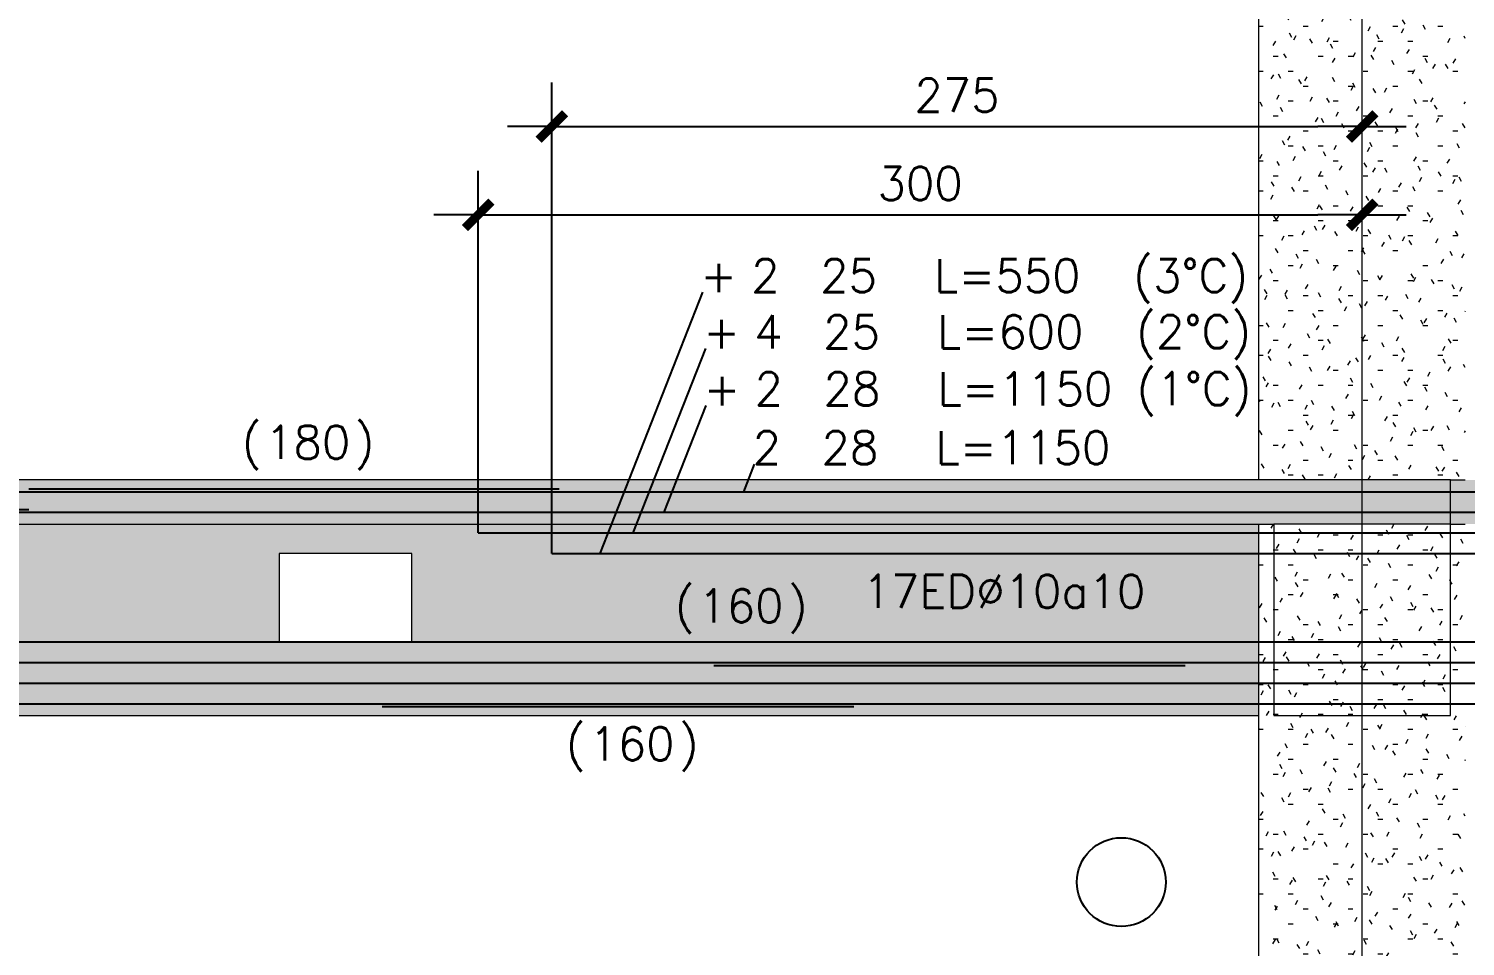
# Model space of a CAD drawing. Extents: x -58 to 5689, y 66 to 4123.
# Drawn here: x 2934.4 to 3421.9, y 2860.9 to 3172.4 of the extents above; entities that cross this region are included whole.
import ezdxf
from ezdxf.enums import TextEntityAlignment as Align
from ezdxf.xclip import XClip

# ---------------------------------------------------------------- set-up
doc = ezdxf.new("R2010")
doc.units = 0
doc.header["$LTSCALE"] = 30
doc.header["$MEASUREMENT"] = 0
doc.header["$XCLIPFRAME"] = 0
doc.linetypes.add("EJE3-3'$0$RLE-PROYECCION", pattern=[0.71438, 0.47625, -0.23813])
doc.layers.get('0').update_dxf_attribs({"linetype": 'CONTINUOUS'})
doc.layers.add("EJE3-3'$0$RLA-ACHURADO", color=30, linetype="EJE3-3'$0$RLE-PROYECCION", lineweight=15, transparency=0.7)
doc.layers.add("EJE3-3'$0$RLA-CONTORNO", color=30, linetype='CONTINUOUS', lineweight=15)
doc.layers.add("EJE3-3'$0$RLA-EJES", color=1, linetype='CONTINUOUS', lineweight=9)
for name, color, linetype in [("EJE3-3'$0$RLA-CONTORNOS", 3, 'CONTINUOUS'), ("EJE3-3'$0$RLA-FE", 7, 'CONTINUOUS'), ("EJE3-3'$0$RLA-TEXTOS-FE", 9, 'CONTINUOUS')]:
    doc.layers.add(name, color=color, linetype=linetype)
doc.styles.add("EJE3-3'$0$RomanS", font='romans.shx', dxfattribs={"height": 11.25})
doc.dimstyles.new("EJE3-3'$0$ING50", dxfattribs={"dimscale": 50, "dimtxt": 0.27, "dimasz": 0.3, "dimexe": 0, "dimexo": 0, "dimgap": 0.1, "dimtad": 1, "dimdec": 1, "dimzin": 12, "dimdsep": 46, "dimtxsty": "EJE3-3'$0$RomanS", "dimblk": "EJE3-3'$0$TICK1", "dimblk1": "EJE3-3'$0$TICK1", "dimblk2": "EJE3-3'$0$TICK1", "dimcen": 0.09, "dimclrd": 2, "dimclre": 1, "dimclrt": 3, "dimadec": 0, "dimazin": 0, "dimtfac": 1, "dimtdec": 0, "dimtix": 1, "dimtmove": 2, "dimatfit": 3, "dimldrblk": "EJE3-3'$0$TICK1", "dimfxl": 0, "dimfxlon": 1, "dimtolj": 1, "dimtzin": 0, "dimarcsym": 0})
pattern_1 = [(0, (-1824.927, -1302.188), (20.32, 5.08), [1.676, -13.564, 1.676, -13.564, -81.28]), (0, (-1824.927, -1302.188), (20.32, 5.08), [-30.48, 1.676, -28.804, 1.676, -13.564, -35.56]), (0, (-1824.927, -1302.188), (20.32, 5.08), [-76.2, 1.676, -8.484, 1.676, -23.724]), (120, (-1817.307, -1299.648), (-14.559409, 15.057636), [1.676, -13.564, 1.676, -13.564, -81.28]), (120, (-1817.307, -1299.648), (-14.559409, 15.057636), [-30.48, 1.676, -28.804, 1.676, -13.564, -35.56]), (120, (-1817.307, -1299.648), (-14.559409, 15.057636), [-76.2, 1.676, -8.484, 1.676, -23.724]), (240, (-1814.767, -1289.488), (-5.760591, -20.137636), [1.676, -13.564, 1.676, -13.564, -81.28]), (240, (-1814.767, -1289.488), (-5.760591, -20.137636), [-30.48, 1.676, -28.804, 1.676, -13.564, -35.56]), (240, (-1814.767, -1289.488), (-5.760591, -20.137636), [-76.2, 1.676, -8.484, 1.676, -23.724])]

# ---------------------------------------------------------------- blocks, each defined once
blk = doc.blocks.new('*U228')
at = {"layer": "EJE3-3'$0$RLA-FE"}
for p, q in [((0, 0), (1118.21, 0)), ((1118.21, 0), (1168.21, 0)), ((1168.21, 0), (1200, 0)), ((1200, 0), (1200, 0))]:
    blk.add_line(p, q, dxfattribs=at)
at = {"layer": "EJE3-3'$0$RLA-FE", "color": 3, "style": "EJE3-3'$0$RomanS", "flags": 8}
for tag, p in [('F=', (271.39, 9.32)), ('NUM', (285.8, 9.32))]:
    blk.add_attdef(tag, text='', height=11.25, dxfattribs=at).set_placement(p, align=Align.RIGHT)
at = {"layer": "EJE3-3'$0$RLA-FE", "color": 3, "style": "EJE3-3'$0$RomanS"}
for tag, p, flags in [('PHI', (289.69, 9.54), 14), ('DIAM', (299.55, 9.32), 12), ('MINUS', (321.57, 9.32), 13), ('TEXTO_FE1', (327.58, 9.32), 8), ('MARK', (334.96, 9.32), 13), ('TEXTO_FE2', (405.78, 9.34), 8), ('TIPO', (598.8, -75.78), 13), ('NVECES', (584.93, -94.72), 13), ('NUMFE', (588.86, -114.48), 13), ('CAPA', (597.06, -133.6), 13), ('DESPLAZA', (278.34, -151.59), 13), ('ESPACIO', (284.39, -169.95), 13), ('CANT', (298.23, -188.75), 13)]:
    blk.add_attdef(tag, p, '', height=11.25, dxfattribs=dict(at, flags=flags))
blk = doc.blocks.new('*U236')
at = {"layer": "EJE3-3'$0$RLA-FE"}
for q in [(0, 0), (1068.21, 0)]:
    blk.add_line((0, 0), q, dxfattribs=at)
at = {"layer": "EJE3-3'$0$RLA-FE", "color": 3, "style": "EJE3-3'$0$RomanS", "flags": 8}
for tag, p in [('F=', (240.89, 9.32)), ('NUM', (255.3, 9.32))]:
    blk.add_attdef(tag, text='', height=11.25, dxfattribs=at).set_placement(p, align=Align.RIGHT)
at = {"layer": "EJE3-3'$0$RLA-FE", "color": 3, "style": "EJE3-3'$0$RomanS"}
for tag, p, flags in [('PHI', (259.2, 9.54), 14), ('DIAM', (269.05, 9.32), 12), ('MINUS', (291.07, 9.32), 13), ('MARK', (304.46, 9.32), 13), ('TEXTO_FE1', (307.76, 9.32), 8), ('TEXTO_FE2', (375.29, 9.34), 8), ('TIPO', (573.8, -75.78), 13), ('NVECES', (559.93, -94.72), 13), ('NUMFE', (563.86, -114.48), 13), ('CAPA', (572.06, -133.6), 13), ('DESPLAZA', (278.34, -151.59), 13), ('ESPACIO', (284.39, -169.95), 13), ('CANT', (298.23, -188.75), 13)]:
    blk.add_attdef(tag, p, '', height=11.25, dxfattribs=dict(at, flags=flags))
blk = doc.blocks.new('*U69')
at = {"layer": "EJE3-3'$0$RLA-FE", "color": 6}
blk.add_line((0, 1), (180, 1), dxfattribs=at)
at = {"layer": "EJE3-3'$0$RLA-FE", "color": 3, "style": "EJE3-3'$0$RomanS", "flags": 8}
for tag, p in [('(', (75.66, 11.14)), (')', (113.99, 11.14)), ('EMP', (94.68, 11.14))]:
    blk.add_attdef(tag, text='', height=11.25, dxfattribs=at).set_placement(p, align=Align.CENTER)
blk = doc.blocks.new('*U229')
at = {"layer": "EJE3-3'$0$RLA-FE"}
for p in [(1168.21, 0), (1200, 0)]:
    blk.add_line(p, (1200, 0), dxfattribs=at)
at = {"layer": "EJE3-3'$0$RLA-FE", "color": 3, "style": "EJE3-3'$0$RomanS", "flags": 8}
for tag, p in [('F=', (451.44, 36.32)), ('NUM', (465.85, 36.32))]:
    blk.add_attdef(tag, text='', height=11.25, dxfattribs=at).set_placement(p, align=Align.RIGHT)
at = {"layer": "EJE3-3'$0$RLA-FE", "color": 3, "style": "EJE3-3'$0$RomanS"}
for tag, p, flags in [('PHI', (469.74, 36.54), 14), ('DIAM', (479.6, 36.32), 12), ('MINUS', (501.62, 36.32), 13), ('TEXTO_FE1', (507.48, 36.32), 8), ('MARK', (515.01, 36.32), 13), ('TEXTO_FE2', (575, 36.34), 8), ('TIPO', (598.8, -75.78), 13), ('NVECES', (584.93, -94.72), 13), ('NUMFE', (588.86, -114.48), 13), ('CAPA', (597.06, -133.6), 13), ('DESPLAZA', (278.34, -151.59), 13), ('ESPACIO', (284.39, -169.95), 13), ('CANT', (298.23, -188.75), 13)]:
    blk.add_attdef(tag, p, '', height=11.25, dxfattribs=dict(at, flags=flags))
blk = doc.blocks.new('*U237')
at = {"layer": "EJE3-3'$0$RLA-FE"}
blk.add_line((0, 0), (1068.21, 0), dxfattribs=at)
at = {"layer": "EJE3-3'$0$RLA-FE", "color": 3, "style": "EJE3-3'$0$RomanS", "flags": 8}
for tag, p in [('F=', (421.56, 36.32)), ('NUM', (435.97, 36.32))]:
    blk.add_attdef(tag, text='', height=11.25, dxfattribs=at).set_placement(p, align=Align.RIGHT)
at = {"layer": "EJE3-3'$0$RLA-FE", "color": 3, "style": "EJE3-3'$0$RomanS"}
for tag, p, flags in [('PHI', (439.87, 36.54), 14), ('DIAM', (449.72, 36.32), 12), ('MINUS', (471.74, 36.32), 13), ('MARK', (485.13, 36.32), 13), ('TEXTO_FE1', (488.43, 36.32), 8), ('TEXTO_FE2', (555.96, 36.34), 8), ('TIPO', (573.8, -75.78), 13), ('NVECES', (559.93, -94.72), 13), ('NUMFE', (563.86, -114.48), 13), ('CAPA', (572.06, -133.6), 13), ('DESPLAZA', (278.34, -151.59), 13), ('ESPACIO', (284.39, -169.95), 13), ('CANT', (298.23, -188.75), 13)]:
    blk.add_attdef(tag, p, '', height=11.25, dxfattribs=dict(at, flags=flags))
blk = doc.blocks.new('*U234')
at = {"layer": "EJE3-3'$0$RLA-FE", "color": 6}
blk.add_line((0, 1), (180, 1), dxfattribs=at)
at = {"layer": "EJE3-3'$0$RLA-FE", "color": 3, "style": "EJE3-3'$0$RomanS", "flags": 8}
for tag, p in [('(', (75.66, 16.12)), (')', (113.99, 16.12)), ('EMP', (94.68, 16.12))]:
    blk.add_attdef(tag, text='', height=11.25, dxfattribs=at).set_placement(p, align=Align.CENTER)
blk = doc.blocks.new('*U238')
at = {"layer": "EJE3-3'$0$RLA-FE"}
for q in [(0, 0), (518.21, 0)]:
    blk.add_line((0, 0), q, dxfattribs=at)
at = {"layer": "EJE3-3'$0$RLA-FE", "color": 3, "style": "EJE3-3'$0$RomanS", "flags": 8}
for tag, p in [('F=', (88.92, 62.67)), ('NUM', (103.33, 62.67))]:
    blk.add_attdef(tag, text='', height=11.25, dxfattribs=at).set_placement(p, align=Align.RIGHT)
at = {"layer": "EJE3-3'$0$RLA-FE", "color": 3, "style": "EJE3-3'$0$RomanS"}
for tag, p, flags in [('PHI', (107.22, 62.88), 14), ('DIAM', (117.08, 62.67), 12), ('MINUS', (139.1, 62.67), 13), ('MARK', (152.49, 62.67), 13), ('TEXTO_FE1', (155.79, 62.67), 8), ('TEXTO_FE2', (223.31, 62.69), 8), ('TIPO', (298.8, -75.78), 13), ('NVECES', (284.93, -94.72), 13), ('NUMFE', (288.86, -114.48), 13), ('CAPA', (297.06, -133.6), 13), ('DESPLAZA', (278.34, -151.59), 13), ('ESPACIO', (284.39, -169.95), 13), ('CANT', (298.23, -188.75), 13)]:
    blk.add_attdef(tag, p, '', height=11.25, dxfattribs=dict(at, flags=flags))
blk = doc.blocks.new("EJE3-3'$0$TICK1")
at = {"color": 2, "const_width": 0.2}
blk.add_lwpolyline([(-0.3, -0.3), (0.3, 0.3)], dxfattribs=at)
at = {"color": 2}
for points in [[(0, 0), (-1, 0)], [(0, 0), (1, 0)]]:
    blk.add_lwpolyline(points, dxfattribs=at)
blk = doc.blocks.new('*D142')
at = {"layer": "EJE3-3'$0$RLA-FE", "color": 2, "lineweight": -2, "transparency": 16777216}
blk.add_line((320.48, 877), (590.48, 877), dxfattribs=at)
at = {"layer": "EJE3-3'$0$RLA-FE", "color": 2, "lineweight": -2, "transparency": 16777216, "xscale": 15, "yscale": 15, "zscale": 15, "rotation": 180}
blk.add_blockref("EJE3-3'$0$TICK1", (305.48, 877), dxfattribs=at)
at = {"layer": "EJE3-3'$0$RLA-FE", "color": 2, "lineweight": -2, "transparency": 16777216, "xscale": 15, "yscale": 15, "zscale": 15}
blk.add_blockref("EJE3-3'$0$TICK1", (605.48, 877), dxfattribs=at)
at = {"layer": "EJE3-3'$0$RLA-FE", "color": 3, "transparency": 16777216, "insert": (455.48, 887.63), "char_height": 11.25, "attachment_point": 5, "style": "EJE3-3'$0$RomanS"}
blk.add_mtext('\\A1;300', dxfattribs=at)
blk = doc.blocks.new('*U117')
at = {"layer": "EJE3-3'$0$RLA-FE"}
for q in [(0, 0), (468.21, 0)]:
    blk.add_line((0, 0), q, dxfattribs=at)
at = {"layer": "EJE3-3'$0$RLA-FE", "color": 3, "style": "EJE3-3'$0$RomanS", "flags": 8}
for tag, p in [('F=', (62.92, 88.74)), ('NUM', (77.33, 88.74))]:
    blk.add_attdef(tag, text='', height=11.25, dxfattribs=at).set_placement(p, align=Align.RIGHT)
at = {"layer": "EJE3-3'$0$RLA-FE", "color": 3, "style": "EJE3-3'$0$RomanS"}
for tag, p, flags in [('PHI', (81.22, 88.95), 14), ('DIAM', (91.08, 88.74), 12), ('MINUS', (113.1, 88.74), 13), ('MARK', (126.49, 88.74), 13), ('TEXTO_FE1', (129.79, 88.74), 8), ('TEXTO_FE2', (197.31, 88.75), 8), ('TIPO', (273.8, -75.78), 13), ('NVECES', (259.93, -94.72), 13), ('NUMFE', (263.86, -114.48), 13), ('CAPA', (272.06, -133.6), 13), ('DESPLAZA', (278.34, -151.59), 13), ('ESPACIO', (284.39, -169.95), 13), ('CANT', (298.23, -188.75), 13)]:
    blk.add_attdef(tag, p, '', height=11.25, dxfattribs=dict(at, flags=flags))
blk = doc.blocks.new('*D143')
at = {"layer": "EJE3-3'$0$RLA-FE", "color": 2, "lineweight": -2, "transparency": 16777216}
blk.add_line((345.48, 907), (590.48, 907), dxfattribs=at)
at = {"layer": "EJE3-3'$0$RLA-FE", "color": 2, "lineweight": -2, "transparency": 16777216, "xscale": 15, "yscale": 15, "zscale": 15, "rotation": 180}
blk.add_blockref("EJE3-3'$0$TICK1", (330.48, 907), dxfattribs=at)
at = {"layer": "EJE3-3'$0$RLA-FE", "color": 2, "lineweight": -2, "transparency": 16777216, "xscale": 15, "yscale": 15, "zscale": 15}
blk.add_blockref("EJE3-3'$0$TICK1", (605.48, 907), dxfattribs=at)
at = {"layer": "EJE3-3'$0$RLA-FE", "color": 3, "transparency": 16777216, "insert": (467.98, 917.63), "char_height": 11.25, "attachment_point": 5, "style": "EJE3-3'$0$RomanS"}
blk.add_mtext('\\A1;275', dxfattribs=at)
blk = doc.blocks.new('*U232')
at = {"layer": "EJE3-3'$0$RLA-FE"}
for p, q in [((0, 0), (1068.21, 0)), ((1068.21, 0), (1118.21, 0)), ((1118.21, 0), (1150, 0)), ((1150, 0), (1150, 0))]:
    blk.add_line(p, q, dxfattribs=at)
at = {"layer": "EJE3-3'$0$RLA-FE", "color": 3, "style": "EJE3-3'$0$RomanS", "flags": 8}
for tag, p in [('F=', (623.12, -19.89)), ('NUM', (637.53, -19.89))]:
    blk.add_attdef(tag, text='', height=11.25, dxfattribs=at).set_placement(p, align=Align.RIGHT)
at = {"layer": "EJE3-3'$0$RLA-FE", "color": 3, "style": "EJE3-3'$0$RomanS"}
for tag, p, flags in [('PHI', (641.43, -19.68), 12), ('DIAM', (651.28, -19.89), 12), ('MINUS', (673.3, -19.89), 13), ('MARK', (686.69, -19.89), 13), ('TEXTO_FE1', (690, -19.89), 8), ('TEXTO_FE2', (757.52, -19.88), 8), ('TIPO', (573.8, -57.92), 13), ('NVECES', (559.93, -76.86), 13), ('NUMFE', (563.86, -96.62), 13), ('CAPA', (572.06, -115.74), 13), ('DESPLAZA', (277.18, -134.17), 13), ('ESPACIO', (283.22, -152.53), 13), ('CANT', (297.06, -171.33), 13)]:
    blk.add_attdef(tag, p, '', height=11.25, dxfattribs=dict(at, flags=flags))
blk = doc.blocks.new('*U239')
at = {"layer": "EJE3-3'$0$RLA-FE"}
for q in [(0, 0), (1068.21, 0)]:
    blk.add_line((0, 0), q, dxfattribs=at)
at = {"layer": "EJE3-3'$0$RLA-FE", "color": 3, "style": "EJE3-3'$0$RomanS", "flags": 8}
for tag, p in [('F=', (612.21, -19.89)), ('NUM', (626.62, -19.89))]:
    blk.add_attdef(tag, text='', height=11.25, dxfattribs=at).set_placement(p, align=Align.RIGHT)
at = {"layer": "EJE3-3'$0$RLA-FE", "color": 3, "style": "EJE3-3'$0$RomanS"}
for tag, p, flags in [('PHI', (630.51, -19.68), 12), ('DIAM', (640.37, -19.89), 12), ('MINUS', (662.39, -19.89), 13), ('MARK', (675.78, -19.89), 13), ('TEXTO_FE1', (679.08, -19.89), 8), ('TEXTO_FE2', (746.6, -19.88), 8), ('TIPO', (573.8, -57.92), 13), ('NVECES', (559.93, -76.86), 13), ('NUMFE', (563.86, -96.62), 13), ('CAPA', (572.06, -115.74), 13), ('DESPLAZA', (277.18, -134.17), 13), ('ESPACIO', (283.22, -152.53), 13), ('CANT', (297.06, -171.33), 13)]:
    blk.add_attdef(tag, p, '', height=11.25, dxfattribs=dict(at, flags=flags))
blk = doc.blocks.new('*U71')
at = {"layer": "EJE3-3'$0$RLA-FE", "color": 6}
blk.add_line((0, -1), (160, -1), dxfattribs=at)
at = {"layer": "EJE3-3'$0$RLA-FE", "color": 3, "style": "EJE3-3'$0$RomanS", "flags": 8}
for tag, p in [('(', (65.66, -19.26)), ('EMP', (84.68, -19.26)), (')', (103.99, -19.26))]:
    blk.add_attdef(tag, text='', height=11.25, dxfattribs=at).set_placement(p, align=Align.CENTER)
blk = doc.blocks.new('*U233')
at = {"layer": "EJE3-3'$0$RLA-FE"}
blk.add_line((0, 0), (1068.21, 0), dxfattribs=at)
at = {"layer": "EJE3-3'$0$RLA-FE", "color": 3, "style": "EJE3-3'$0$RomanS"}
for tag, p, flags in [('PHI', (251.99, -45.25), 12), ('DIAM', (261.85, -45.46), 12), ('MINUS', (283.87, -45.46), 13), ('MARK', (297.26, -45.46), 13), ('TEXTO_FE1', (300.56, -45.46), 8), ('TEXTO_FE2', (368.08, -45.44), 8), ('TIPO', (573.8, -57.92), 13), ('NVECES', (559.93, -76.86), 13), ('NUMFE', (563.86, -96.62), 13), ('CAPA', (572.06, -115.74), 13), ('DESPLAZA', (277.18, -134.17), 13), ('ESPACIO', (283.22, -152.53), 13), ('CANT', (297.06, -171.33), 13)]:
    blk.add_attdef(tag, p, '', height=11.25, dxfattribs=dict(at, flags=flags))
at = {"layer": "EJE3-3'$0$RLA-FE", "color": 3, "style": "EJE3-3'$0$RomanS", "flags": 8}
for tag, p in [('F=', (233.69, -45.46)), ('NUM', (248.1, -45.46))]:
    blk.add_attdef(tag, text='', height=11.25, dxfattribs=at).set_placement(p, align=Align.RIGHT)
blk = doc.blocks.new('*U128')
at = {"layer": "EJE3-3'$0$RLA-FE"}
for p, q in [((0, 0), (1118.21, 0)), ((1118.21, 0), (1168.21, 0)), ((1168.21, 0), (1200, 0)), ((1200, 0), (1200, 0))]:
    blk.add_line(p, q, dxfattribs=at)
at = {"layer": "EJE3-3'$0$RLA-FE", "color": 3, "style": "EJE3-3'$0$RomanS"}
for tag, p, flags in [('TIPO', (598.8, -57.92), 13), ('PHI', (579.51, -72.68), 12), ('DIAM', (589.36, -72.89), 12), ('MINUS', (611.38, -72.89), 13), ('MARK', (624.77, -72.89), 13), ('TEXTO_FE1', (628.07, -72.89), 8), ('TEXTO_FE2', (695.59, -72.88), 8), ('NVECES', (584.93, -76.86), 13), ('NUMFE', (588.86, -96.62), 13), ('CAPA', (597.06, -115.74), 13), ('DESPLAZA', (277.18, -134.17), 13), ('ESPACIO', (283.22, -152.53), 13), ('CANT', (297.06, -171.33), 13)]:
    blk.add_attdef(tag, p, '', height=11.25, dxfattribs=dict(at, flags=flags))
at = {"layer": "EJE3-3'$0$RLA-FE", "color": 3, "style": "EJE3-3'$0$RomanS", "flags": 8}
for tag, p in [('F=', (561.2, -72.89)), ('NUM', (575.61, -72.89))]:
    blk.add_attdef(tag, text='', height=11.25, dxfattribs=at).set_placement(p, align=Align.RIGHT)
blk = doc.blocks.new('*U132')
at = {"layer": "EJE3-3'$0$RLA-FE"}
for q in [(0, 0), (1068.21, 0)]:
    blk.add_line((0, 0), q, dxfattribs=at)
at = {"layer": "EJE3-3'$0$RLA-FE", "color": 3, "style": "EJE3-3'$0$RomanS"}
for tag, p, flags in [('TIPO', (573.8, -57.92), 13), ('PHI', (518.43, -72.11), 12), ('DIAM', (528.29, -72.32), 12), ('MINUS', (550.3, -72.32), 13), ('MARK', (563.7, -72.32), 13), ('TEXTO_FE1', (567, -72.32), 8), ('TEXTO_FE2', (634.52, -72.31), 8), ('NVECES', (559.93, -76.86), 13), ('NUMFE', (563.86, -96.62), 13), ('CAPA', (572.06, -115.74), 13), ('DESPLAZA', (277.18, -134.17), 13), ('ESPACIO', (283.22, -152.53), 13), ('CANT', (297.06, -171.33), 13)]:
    blk.add_attdef(tag, p, '', height=11.25, dxfattribs=dict(at, flags=flags))
at = {"layer": "EJE3-3'$0$RLA-FE", "color": 3, "style": "EJE3-3'$0$RomanS", "flags": 8}
for tag, p in [('F=', (500.13, -72.32)), ('NUM', (514.54, -72.32))]:
    blk.add_attdef(tag, text='', height=11.25, dxfattribs=at).set_placement(p, align=Align.RIGHT)
blk = doc.blocks.new('*U235')
at = {"layer": "EJE3-3'$0$RLA-FE", "color": 6}
blk.add_line((0, -1), (160, -1), dxfattribs=at)
at = {"layer": "EJE3-3'$0$RLA-FE", "color": 3, "style": "EJE3-3'$0$RomanS", "flags": 8}
for tag, p in [('(', (-9.86, 13.61)), ('EMP', (9.17, 13.61)), (')', (28.48, 13.61))]:
    blk.add_attdef(tag, text='', height=11.25, dxfattribs=at).set_placement(p, align=Align.CENTER)
blk = doc.blocks.new('*U126')
at = {"layer": "EJE3-3'$0$RLA-FE"}
blk.add_line((0, 0), (1068.21, 0), dxfattribs=at)
at = {"layer": "EJE3-3'$0$RLA-FE", "color": 3, "style": "EJE3-3'$0$RomanS"}
for tag, p, flags in [('TIPO', (573.8, -57.92), 13), ('NVECES', (559.93, -76.86), 13), ('PHI', (90.22, -98.49), 12), ('DIAM', (100.07, -98.7), 12), ('MINUS', (122.09, -98.7), 13), ('MARK', (135.48, -98.7), 13), ('TEXTO_FE1', (138.78, -98.7), 8), ('TEXTO_FE2', (206.31, -98.68), 8), ('NUMFE', (563.86, -96.62), 13), ('CAPA', (572.06, -115.74), 13), ('DESPLAZA', (277.18, -134.17), 13), ('ESPACIO', (283.22, -152.53), 13), ('CANT', (297.06, -171.33), 13)]:
    blk.add_attdef(tag, p, '', height=11.25, dxfattribs=dict(at, flags=flags))
at = {"layer": "EJE3-3'$0$RLA-FE", "color": 3, "style": "EJE3-3'$0$RomanS", "flags": 8}
for tag, p in [('F=', (71.91, -98.7)), ('NUM', (86.32, -98.7))]:
    blk.add_attdef(tag, text='', height=11.25, dxfattribs=at).set_placement(p, align=Align.RIGHT)
blk = doc.blocks.new("EJE3-3'")
at = {"layer": "EJE3-3'$0$RLA-ACHURADO"}
h = blk.add_hatch(dxfattribs=at)
h.set_pattern_fill('SAND - DENSE', color=256, style=0, pattern_type=2)
h.set_pattern_definition(pattern_1)
h.paths.add_polyline_path([(635.48, 787), (640.48, 787), (640.48, 1168), (635.48, 1168), (635.48, 1103), (575.48, 1103), (575.48, 1168), (570.48, 1168), (570.48, 787)], flags=0)
h = blk.add_hatch(dxfattribs=at)
h.set_pattern_fill('SAND - DENSE', color=256, style=0, pattern_type=2)
h.set_pattern_definition(pattern_1)
h.paths.add_polyline_path([(-424.52, 772), (635.48, 772), (635.48, 787), (-424.52, 787)], flags=0)
h.paths.add_polyline_path([(-1420.92, 772), (-1144.51, 772), (-1144.51, 787), (-1424.52, 787), (-1424.52, 772)], flags=0)
h = blk.add_hatch(dxfattribs=at)
h.set_pattern_fill('SAND - DENSE', color=256, style=0, pattern_type=2)
h.set_pattern_definition(pattern_1)
h.paths.add_polyline_path([(1234.48, 772), (1234.48, 787), (635.48, 787), (635.48, 772), (680.82, 772)], flags=0)
h = blk.add_hatch(dxfattribs=at)
h.set_pattern_fill('SAND - DENSE', color=256, style=0, pattern_type=2)
h.set_pattern_definition(pattern_1)
h.paths.add_polyline_path([(-27.02, 762), (-27.02, 732), (-72.02, 732), (-72.02, 762)])
h.paths.add_polyline_path([(-359.52, 707), (570.48, 707), (570.48, 772), (-359.52, 772)])
h.paths.add_polyline_path([(282.98, 762), (282.98, 732), (237.98, 732), (237.98, 762)])
h = blk.add_hatch(dxfattribs=at)
h.set_pattern_fill('SAND - DENSE', color=256, style=0, pattern_type=2)
h.set_pattern_definition(pattern_1)
h.paths.add_polyline_path([(570.48, 312.47), (640.48, 312.47), (640.48, 772), (635.48, 772), (635.48, 707), (575.48, 707), (575.48, 772), (570.48, 772)])
h = blk.add_hatch(dxfattribs=at)
h.set_pattern_fill('SAND - DENSE', color=256, style=0, pattern_type=2)
h.set_pattern_definition(pattern_1)
h.paths.add_polyline_path([(635.48, 707), (635.48, 772), (575.48, 772), (575.48, 707)], flags=0)
at = {"layer": "EJE3-3'$0$RLA-CONTORNO"}
for p, q in [((570.48, 787), (570.48, 1168)), ((635.48, 787), (-424.52, 787)), ((635.48, 772), (635.48, 787)), ((635.49, 787), (640.48, 787)), ((-364.52, 772), (575.48, 772)), ((570.48, 391), (570.48, 772)), ((575.48, 772), (575.48, 707)), ((635.48, 772), (575.49, 772)), ((635.48, 707), (635.48, 772)), ((635.49, 772), (640.48, 772)), ((-359.52, 707), (570.48, 707)), ((575.48, 707), (635.48, 707))]:
    blk.add_line(p, q, dxfattribs=at)
blk.add_lwpolyline([(237.98, 732), (282.98, 732), (282.98, 762), (237.98, 762)], close=True, dxfattribs=at)
at = {"layer": "EJE3-3'$0$RLA-CONTORNOS", "color": 2}
for p, q in [((381.61, 850.74), (346.8, 762)), ((382.62, 831.67), (358.03, 769)), ((382.76, 812.32), (368.51, 776)), ((399.18, 792.32), (395.52, 783))]:
    blk.add_line(p, q, dxfattribs=at)
at = {"layer": "EJE3-3'$0$RLA-EJES"}
blk.add_line((605.48, -623.27), (605.48, 1463), dxfattribs=at)
at = {"layer": "EJE3-3'$0$RLA-FE", "color": 1}
for p, q in [((330.48, 762), (330.48, 922)), ((305.48, 769), (305.48, 892))]:
    blk.add_line(p, q, dxfattribs=at)
at = {"layer": "EJE3-3'$0$RLA-TEXTOS-FE", "color": 2}
blk.add_circle((523.76, 650.42), 15.07, dxfattribs=at)
at = {"layer": "EJE3-3'$0$RLA-FE"}
ref = blk.add_blockref('*U117', (330.48, 762), dxfattribs=at)
ref.add_attrib('DIAM', '25', (421.56, 850.74), dxfattribs={"color": 3, "height": 11.25, "style": "EJE3-3'$0$RomanS"})
ref.add_attrib('NUM', '2', dxfattribs={"color": 3, "height": 11.25, "style": "EJE3-3'$0$RomanS"}).set_placement((407.81, 850.74), align=Align.RIGHT)
ref.add_attrib('TEXTO_FE1', 'L=550', (460.27, 850.74), dxfattribs={"color": 3, "height": 11.25, "style": "EJE3-3'$0$RomanS"})
ref.add_attrib('TEXTO_FE2', '(3°C)', (527.79, 850.75), dxfattribs={"color": 3, "height": 11.25, "style": "EJE3-3'$0$RomanS"})
ref.add_attrib('F=', '+', dxfattribs={"color": 3, "height": 11.25, "style": "EJE3-3'$0$RomanS"}).set_placement((393.4, 850.74), align=Align.RIGHT)
ref = blk.add_blockref('*U238', (305.48, 769), dxfattribs=at)
ref.add_attrib('DIAM', '25', (422.56, 831.67), dxfattribs={"color": 3, "height": 11.25, "style": "EJE3-3'$0$RomanS"})
ref.add_attrib('NUM', '4', dxfattribs={"color": 3, "height": 11.25, "style": "EJE3-3'$0$RomanS"}).set_placement((408.81, 831.67), align=Align.RIGHT)
ref.add_attrib('TEXTO_FE1', 'L=600', (461.27, 831.67), dxfattribs={"color": 3, "height": 11.25, "style": "EJE3-3'$0$RomanS"})
ref.add_attrib('TEXTO_FE2', '(2°C)', (528.79, 831.69), dxfattribs={"color": 3, "height": 11.25, "style": "EJE3-3'$0$RomanS"})
ref.add_attrib('F=', '+', dxfattribs={"color": 3, "height": 11.25, "style": "EJE3-3'$0$RomanS"}).set_placement((394.4, 831.67), align=Align.RIGHT)
for name, p in [('*U229', (-1047.02, 776)), ('*U228', (-867.02, 783)), ('*U126', (-164.52, 732)), ('*U128', (-654.52, 725)), ('*U132', (385.48, 725)), ('*U233', (-327.02, 718)), ('*U232', (-717.02, 711)), ('*U239', (272.98, 711))]:
    blk.add_blockref(name, p, dxfattribs=at)
ref = blk.add_blockref('*U237', (-27.02, 776), dxfattribs=at)
ref.add_attrib('DIAM', '28', (422.7, 812.32), dxfattribs={"color": 3, "height": 11.25, "style": "EJE3-3'$0$RomanS"})
ref.add_attrib('NUM', '2', dxfattribs={"color": 3, "height": 11.25, "style": "EJE3-3'$0$RomanS"}).set_placement((408.95, 812.32), align=Align.RIGHT)
ref.add_attrib('TEXTO_FE1', 'L=1150', (461.42, 812.32), dxfattribs={"color": 3, "height": 11.25, "style": "EJE3-3'$0$RomanS"})
ref.add_attrib('TEXTO_FE2', '(1°C)', (528.94, 812.34), dxfattribs={"color": 3, "height": 11.25, "style": "EJE3-3'$0$RomanS"})
ref.add_attrib('F=', '+', dxfattribs={"color": 3, "height": 11.25, "style": "EJE3-3'$0$RomanS"}).set_placement((394.54, 812.32), align=Align.RIGHT)
ref = blk.add_blockref('*U234', (-27.02, 776), dxfattribs=at)
ref.add_attrib('EMP', '180', dxfattribs={"color": 3, "height": 11.25, "style": "EJE3-3'$0$RomanS"}).set_placement((67.66, 792.12), align=Align.CENTER)
ref.add_attrib('(', '(', dxfattribs={"color": 3, "height": 11.25, "style": "EJE3-3'$0$RomanS"}).set_placement((48.64, 792.12), align=Align.CENTER)
ref.add_attrib(')', ')', dxfattribs={"color": 3, "height": 11.25, "style": "EJE3-3'$0$RomanS"}).set_placement((86.98, 792.12), align=Align.CENTER)
ref = blk.add_blockref('*U69', (152.98, 783), dxfattribs=at)
ref.add_attrib('EMP', '180', dxfattribs={"color": 3, "height": 11.25, "style": "EJE3-3'$0$RomanS"}).set_placement((247.66, 794.14), align=Align.CENTER)
ref.add_attrib('(', '(', dxfattribs={"color": 3, "height": 11.25, "style": "EJE3-3'$0$RomanS"}).set_placement((228.64, 794.14), align=Align.CENTER)
ref.add_attrib(')', ')', dxfattribs={"color": 3, "height": 11.25, "style": "EJE3-3'$0$RomanS"}).set_placement((266.98, 794.14), align=Align.CENTER)
ref = blk.add_blockref('*U236', (152.98, 783), dxfattribs=at)
ref.add_attrib('DIAM', '28', (422.03, 792.32), dxfattribs={"color": 3, "height": 11.25, "style": "EJE3-3'$0$RomanS"})
ref.add_attrib('NUM', '2', dxfattribs={"color": 3, "height": 11.25, "style": "EJE3-3'$0$RomanS"}).set_placement((408.28, 792.32), align=Align.RIGHT)
ref.add_attrib('TEXTO_FE1', 'L=1150', (460.74, 792.32), dxfattribs={"color": 3, "height": 11.25, "style": "EJE3-3'$0$RomanS"})
ref = blk.add_blockref('*U235', (385.48, 725), dxfattribs=at)
ref.add_attrib('EMP', '160', dxfattribs={"color": 3, "height": 11.25, "style": "EJE3-3'$0$RomanS"}).set_placement((394.65, 738.61), align=Align.CENTER)
ref.add_attrib('(', '(', dxfattribs={"color": 3, "height": 11.25, "style": "EJE3-3'$0$RomanS"}).set_placement((375.62, 738.61), align=Align.CENTER)
ref.add_attrib(')', ')', dxfattribs={"color": 3, "height": 11.25, "style": "EJE3-3'$0$RomanS"}).set_placement((413.96, 738.61), align=Align.CENTER)
ref = blk.add_blockref('*U71', (272.98, 711), dxfattribs=at)
ref.add_attrib('EMP', '160', dxfattribs={"color": 3, "height": 11.25, "style": "EJE3-3'$0$RomanS"}).set_placement((357.66, 691.74), align=Align.CENTER)
ref.add_attrib('(', '(', dxfattribs={"color": 3, "height": 11.25, "style": "EJE3-3'$0$RomanS"}).set_placement((338.64, 691.74), align=Align.CENTER)
ref.add_attrib(')', ')', dxfattribs={"color": 3, "height": 11.25, "style": "EJE3-3'$0$RomanS"}).set_placement((376.98, 691.74), align=Align.CENTER)
at = {"layer": "EJE3-3'$0$RLA-TEXTOS-FE", "color": 9, "style": "EJE3-3'$0$RomanS"}
blk.add_text('17ED%%C10a10', height=11.25, dxfattribs=at).set_placement((483.92, 743.53), align=Align.CENTER)
at = {"layer": "EJE3-3'$0$RLA-FE"}
for p1, p2, distance, picture, middle in [((330.48, 762), (605.48, 762), 145, '*D143', (467.98, 917.63)), ((305.48, 769), (605.48, 769), 108, '*D142', (455.48, 887.63))]:
    dim = blk.add_aligned_dim(p1=p1, p2=p2, distance=distance, dimstyle="EJE3-3'$0$ING50", dxfattribs=at)
    dim.commit()
    dim.dimension.update_dxf_attribs({"geometry": picture, "text_midpoint": middle})

msp = doc.modelspace()

# ---------------------------------------------------------------- block references
ref = msp.add_blockref("EJE3-3'", (2781.39, 2232.23))
XClip(ref).set_block_clipping_path([(-2788.1086663077, -1277.6573373718), (2905.5071213075, 1601.8318238069)])

doc.saveas('drawing.dxf')
